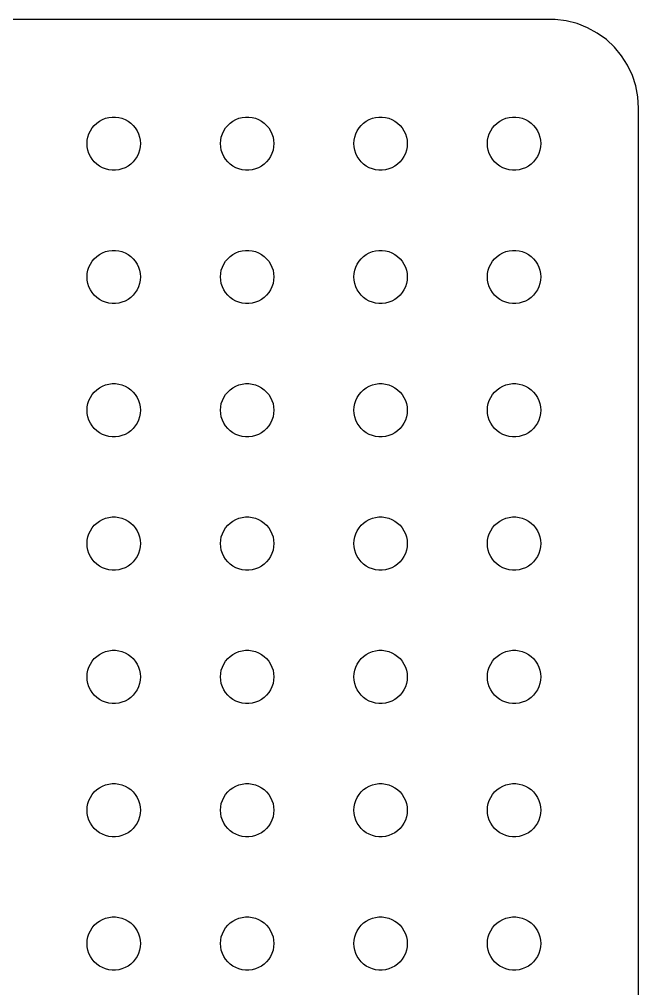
# Model space of a CAD drawing. Header units: metres. Extents: x -134 to 134, y 290 to 736.
# Drawn here: x 99.7 to 134.5, y 453.5 to 508 of the extents above; entities that cross this region are included whole.
import ezdxf

# ---------------------------------------------------------------- set-up
doc = ezdxf.new("R2010")
doc.units = ezdxf.units.M

msp = doc.modelspace()

# ---------------------------------------------------------------- linework, layer by layer
for p, q in [((129.814, 507.99), (-129.814, 507.99)), ((130.437, 507.911), (129.814, 507.99)), ((131.045, 507.755), (130.437, 507.911)), ((131.629, 507.524), (131.045, 507.755)), ((132.179, 507.222), (131.629, 507.524)), ((132.687, 506.853), (132.179, 507.222)), ((133.145, 506.423), (132.687, 506.853)), ((133.545, 505.939), (133.145, 506.423)), ((133.882, 505.409), (133.545, 505.939)), ((134.149, 504.841), (133.882, 505.409)), ((134.343, 504.243), (134.149, 504.841)), ((134.461, 503.627), (134.343, 504.243)), ((134.5, 503), (134.461, 503.627)), ((134.5, 409), (134.5, 503)), ((104.044, 502.156), (104.196, 502.266)), ((104.196, 502.266), (104.361, 502.357)), ((104.361, 502.357), (104.536, 502.427)), ((104.536, 502.427), (104.719, 502.473)), ((104.719, 502.473), (104.906, 502.497)), ((104.906, 502.497), (105.094, 502.497)), ((105.094, 502.497), (105.281, 502.473)), ((105.281, 502.473), (105.464, 502.427)), ((105.464, 502.427), (105.639, 502.357)), ((105.639, 502.357), (105.804, 502.266)), ((105.804, 502.266), (105.956, 502.156)), ((111.544, 502.156), (111.696, 502.266)), ((111.696, 502.266), (111.861, 502.357)), ((111.861, 502.357), (112.036, 502.427)), ((112.036, 502.427), (112.219, 502.473)), ((112.219, 502.473), (112.406, 502.497)), ((112.406, 502.497), (112.594, 502.497)), ((112.594, 502.497), (112.781, 502.473)), ((112.781, 502.473), (112.964, 502.427)), ((112.964, 502.427), (113.139, 502.357)), ((113.139, 502.357), (113.304, 502.266)), ((113.304, 502.266), (113.456, 502.156)), ((119.044, 502.156), (119.196, 502.266)), ((119.196, 502.266), (119.361, 502.357)), ((119.361, 502.357), (119.536, 502.427)), ((119.536, 502.427), (119.719, 502.473)), ((119.719, 502.473), (119.906, 502.497)), ((119.906, 502.497), (120.094, 502.497)), ((120.094, 502.497), (120.281, 502.473)), ((120.281, 502.473), (120.464, 502.427)), ((120.464, 502.427), (120.639, 502.357)), ((120.639, 502.357), (120.804, 502.266)), ((120.804, 502.266), (120.956, 502.156)), ((126.544, 502.156), (126.696, 502.266)), ((126.696, 502.266), (126.861, 502.357)), ((126.861, 502.357), (127.036, 502.427)), ((127.036, 502.427), (127.219, 502.473)), ((127.219, 502.473), (127.406, 502.497)), ((127.406, 502.497), (127.594, 502.497)), ((127.594, 502.497), (127.781, 502.473)), ((127.781, 502.473), (127.964, 502.427)), ((127.964, 502.427), (128.139, 502.357)), ((128.139, 502.357), (128.304, 502.266)), ((128.304, 502.266), (128.456, 502.156)), ((103.605, 501.552), (103.686, 501.723)), ((103.686, 501.723), (103.786, 501.882)), ((103.786, 501.882), (103.907, 502.027)), ((103.907, 502.027), (104.044, 502.156)), ((105.956, 502.156), (106.093, 502.027)), ((106.093, 502.027), (106.214, 501.882)), ((106.214, 501.882), (106.314, 501.723)), ((106.314, 501.723), (106.395, 501.552)), ((111.105, 501.552), (111.186, 501.723)), ((111.186, 501.723), (111.286, 501.882)), ((111.286, 501.882), (111.407, 502.027)), ((111.407, 502.027), (111.544, 502.156)), ((113.456, 502.156), (113.593, 502.027)), ((113.593, 502.027), (113.714, 501.882)), ((113.714, 501.882), (113.814, 501.723)), ((113.814, 501.723), (113.895, 501.552)), ((118.605, 501.552), (118.686, 501.723)), ((118.686, 501.723), (118.786, 501.882)), ((118.786, 501.882), (118.907, 502.027)), ((118.907, 502.027), (119.044, 502.156)), ((120.956, 502.156), (121.093, 502.027)), ((121.093, 502.027), (121.214, 501.882)), ((121.214, 501.882), (121.314, 501.723)), ((121.314, 501.723), (121.395, 501.552)), ((126.105, 501.552), (126.186, 501.723)), ((126.186, 501.723), (126.286, 501.882)), ((126.286, 501.882), (126.407, 502.027)), ((126.407, 502.027), (126.544, 502.156)), ((128.456, 502.156), (128.593, 502.027)), ((128.593, 502.027), (128.714, 501.882)), ((128.714, 501.882), (128.814, 501.723)), ((128.814, 501.723), (128.895, 501.552)), ((103.5, 501), (103.512, 501.188)), ((103.512, 501.188), (103.547, 501.373)), ((103.547, 501.373), (103.605, 501.552)), ((106.395, 501.552), (106.453, 501.373)), ((106.453, 501.373), (106.488, 501.188)), ((106.488, 501.188), (106.5, 501)), ((111, 501), (111.012, 501.188)), ((111.012, 501.188), (111.047, 501.373)), ((111.047, 501.373), (111.105, 501.552)), ((113.895, 501.552), (113.953, 501.373)), ((113.953, 501.373), (113.988, 501.188)), ((113.988, 501.188), (114, 501)), ((118.5, 501), (118.512, 501.188)), ((118.512, 501.188), (118.547, 501.373)), ((118.547, 501.373), (118.605, 501.552)), ((121.395, 501.552), (121.453, 501.373)), ((121.453, 501.373), (121.488, 501.188)), ((121.488, 501.188), (121.5, 501)), ((126, 501), (126.012, 501.188)), ((126.012, 501.188), (126.047, 501.373)), ((126.047, 501.373), (126.105, 501.552)), ((128.895, 501.552), (128.953, 501.373)), ((128.953, 501.373), (128.988, 501.188)), ((128.988, 501.188), (129, 501)), ((103.512, 500.812), (103.5, 501)), ((103.547, 500.627), (103.512, 500.812)), ((103.605, 500.448), (103.547, 500.627)), ((106.453, 500.627), (106.395, 500.448)), ((106.488, 500.812), (106.453, 500.627)), ((106.5, 501), (106.488, 500.812)), ((111.012, 500.812), (111, 501)), ((111.047, 500.627), (111.012, 500.812)), ((111.105, 500.448), (111.047, 500.627)), ((113.953, 500.627), (113.895, 500.448)), ((113.988, 500.812), (113.953, 500.627)), ((114, 501), (113.988, 500.812)), ((118.512, 500.812), (118.5, 501)), ((118.547, 500.627), (118.512, 500.812)), ((118.605, 500.448), (118.547, 500.627)), ((121.453, 500.627), (121.395, 500.448)), ((121.488, 500.812), (121.453, 500.627)), ((121.5, 501), (121.488, 500.812)), ((126.012, 500.812), (126, 501)), ((126.047, 500.627), (126.012, 500.812)), ((126.105, 500.448), (126.047, 500.627)), ((128.953, 500.627), (128.895, 500.448)), ((128.988, 500.812), (128.953, 500.627)), ((129, 501), (128.988, 500.812)), ((103.686, 500.277), (103.605, 500.448)), ((103.786, 500.118), (103.686, 500.277)), ((103.907, 499.973), (103.786, 500.118)), ((106.214, 500.118), (106.093, 499.973)), ((106.314, 500.277), (106.214, 500.118)), ((106.395, 500.448), (106.314, 500.277)), ((111.186, 500.277), (111.105, 500.448)), ((111.286, 500.118), (111.186, 500.277)), ((111.407, 499.973), (111.286, 500.118)), ((113.714, 500.118), (113.593, 499.973)), ((113.814, 500.277), (113.714, 500.118)), ((113.895, 500.448), (113.814, 500.277)), ((118.686, 500.277), (118.605, 500.448)), ((118.786, 500.118), (118.686, 500.277)), ((118.907, 499.973), (118.786, 500.118)), ((121.214, 500.118), (121.093, 499.973)), ((121.314, 500.277), (121.214, 500.118)), ((121.395, 500.448), (121.314, 500.277)), ((126.186, 500.277), (126.105, 500.448)), ((126.286, 500.118), (126.186, 500.277)), ((126.407, 499.973), (126.286, 500.118)), ((128.714, 500.118), (128.593, 499.973)), ((128.814, 500.277), (128.714, 500.118)), ((128.895, 500.448), (128.814, 500.277)), ((104.044, 499.844), (103.907, 499.973)), ((104.196, 499.734), (104.044, 499.844)), ((104.361, 499.643), (104.196, 499.734)), ((104.536, 499.573), (104.361, 499.643)), ((104.719, 499.527), (104.536, 499.573)), ((104.906, 499.503), (104.719, 499.527)), ((105.094, 499.503), (104.906, 499.503)), ((105.281, 499.527), (105.094, 499.503)), ((105.464, 499.573), (105.281, 499.527)), ((105.639, 499.643), (105.464, 499.573)), ((105.804, 499.734), (105.639, 499.643)), ((105.956, 499.844), (105.804, 499.734)), ((106.093, 499.973), (105.956, 499.844)), ((111.544, 499.844), (111.407, 499.973)), ((111.696, 499.734), (111.544, 499.844)), ((111.861, 499.643), (111.696, 499.734)), ((112.036, 499.573), (111.861, 499.643)), ((112.219, 499.527), (112.036, 499.573)), ((112.406, 499.503), (112.219, 499.527)), ((112.594, 499.503), (112.406, 499.503)), ((112.781, 499.527), (112.594, 499.503)), ((112.964, 499.573), (112.781, 499.527)), ((113.139, 499.643), (112.964, 499.573)), ((113.304, 499.734), (113.139, 499.643)), ((113.456, 499.844), (113.304, 499.734)), ((113.593, 499.973), (113.456, 499.844)), ((119.044, 499.844), (118.907, 499.973)), ((119.196, 499.734), (119.044, 499.844)), ((119.361, 499.643), (119.196, 499.734)), ((119.536, 499.573), (119.361, 499.643)), ((119.719, 499.527), (119.536, 499.573)), ((119.906, 499.503), (119.719, 499.527)), ((120.094, 499.503), (119.906, 499.503)), ((120.281, 499.527), (120.094, 499.503)), ((120.464, 499.573), (120.281, 499.527)), ((120.639, 499.643), (120.464, 499.573)), ((120.804, 499.734), (120.639, 499.643)), ((120.956, 499.844), (120.804, 499.734)), ((121.093, 499.973), (120.956, 499.844)), ((126.544, 499.844), (126.407, 499.973)), ((126.696, 499.734), (126.544, 499.844)), ((126.861, 499.643), (126.696, 499.734)), ((127.036, 499.573), (126.861, 499.643)), ((127.219, 499.527), (127.036, 499.573)), ((127.406, 499.503), (127.219, 499.527)), ((127.594, 499.503), (127.406, 499.503)), ((127.781, 499.527), (127.594, 499.503)), ((127.964, 499.573), (127.781, 499.527)), ((128.139, 499.643), (127.964, 499.573)), ((128.304, 499.734), (128.139, 499.643)), ((128.456, 499.844), (128.304, 499.734)), ((128.593, 499.973), (128.456, 499.844)), ((103.907, 494.527), (104.044, 494.656)), ((104.044, 494.656), (104.196, 494.766)), ((104.196, 494.766), (104.361, 494.857)), ((104.361, 494.857), (104.536, 494.927)), ((104.536, 494.927), (104.719, 494.973)), ((104.719, 494.973), (104.906, 494.997)), ((104.906, 494.997), (105.094, 494.997)), ((105.094, 494.997), (105.281, 494.973)), ((105.281, 494.973), (105.464, 494.927)), ((105.464, 494.927), (105.639, 494.857)), ((105.639, 494.857), (105.804, 494.766)), ((105.804, 494.766), (105.956, 494.656)), ((105.956, 494.656), (106.093, 494.527)), ((111.407, 494.527), (111.544, 494.656)), ((111.544, 494.656), (111.696, 494.766)), ((111.696, 494.766), (111.861, 494.857)), ((111.861, 494.857), (112.036, 494.927)), ((112.036, 494.927), (112.219, 494.973)), ((112.219, 494.973), (112.406, 494.997)), ((112.406, 494.997), (112.594, 494.997)), ((112.594, 494.997), (112.781, 494.973)), ((112.781, 494.973), (112.964, 494.927)), ((112.964, 494.927), (113.139, 494.857)), ((113.139, 494.857), (113.304, 494.766)), ((113.304, 494.766), (113.456, 494.656)), ((113.456, 494.656), (113.593, 494.527)), ((118.907, 494.527), (119.044, 494.656)), ((119.044, 494.656), (119.196, 494.766)), ((119.196, 494.766), (119.361, 494.857)), ((119.361, 494.857), (119.536, 494.927)), ((119.536, 494.927), (119.719, 494.973)), ((119.719, 494.973), (119.906, 494.997)), ((119.906, 494.997), (120.094, 494.997)), ((120.094, 494.997), (120.281, 494.973)), ((120.281, 494.973), (120.464, 494.927)), ((120.464, 494.927), (120.639, 494.857)), ((120.639, 494.857), (120.804, 494.766)), ((120.804, 494.766), (120.956, 494.656)), ((120.956, 494.656), (121.093, 494.527)), ((126.407, 494.527), (126.544, 494.656)), ((126.544, 494.656), (126.696, 494.766)), ((126.696, 494.766), (126.861, 494.857)), ((126.861, 494.857), (127.036, 494.927)), ((127.036, 494.927), (127.219, 494.973)), ((127.219, 494.973), (127.406, 494.997)), ((127.406, 494.997), (127.594, 494.997)), ((127.594, 494.997), (127.781, 494.973)), ((127.781, 494.973), (127.964, 494.927)), ((127.964, 494.927), (128.139, 494.857)), ((128.139, 494.857), (128.304, 494.766)), ((128.304, 494.766), (128.456, 494.656)), ((128.456, 494.656), (128.593, 494.527)), ((103.547, 493.873), (103.605, 494.052)), ((103.605, 494.052), (103.686, 494.223)), ((103.686, 494.223), (103.786, 494.382)), ((103.786, 494.382), (103.907, 494.527)), ((106.093, 494.527), (106.214, 494.382)), ((106.214, 494.382), (106.314, 494.223)), ((106.314, 494.223), (106.395, 494.052)), ((106.395, 494.052), (106.453, 493.873)), ((111.047, 493.873), (111.105, 494.052)), ((111.105, 494.052), (111.186, 494.223)), ((111.186, 494.223), (111.286, 494.382)), ((111.286, 494.382), (111.407, 494.527)), ((113.593, 494.527), (113.714, 494.382)), ((113.714, 494.382), (113.814, 494.223)), ((113.814, 494.223), (113.895, 494.052)), ((113.895, 494.052), (113.953, 493.873)), ((118.547, 493.873), (118.605, 494.052)), ((118.605, 494.052), (118.686, 494.223)), ((118.686, 494.223), (118.786, 494.382)), ((118.786, 494.382), (118.907, 494.527)), ((121.093, 494.527), (121.214, 494.382)), ((121.214, 494.382), (121.314, 494.223)), ((121.314, 494.223), (121.395, 494.052)), ((121.395, 494.052), (121.453, 493.873)), ((126.047, 493.873), (126.105, 494.052)), ((126.105, 494.052), (126.186, 494.223)), ((126.186, 494.223), (126.286, 494.382)), ((126.286, 494.382), (126.407, 494.527)), ((128.593, 494.527), (128.714, 494.382)), ((128.714, 494.382), (128.814, 494.223)), ((128.814, 494.223), (128.895, 494.052)), ((128.895, 494.052), (128.953, 493.873)), ((103.5, 493.5), (103.512, 493.688)), ((103.512, 493.312), (103.5, 493.5)), ((103.512, 493.688), (103.547, 493.873)), ((106.453, 493.873), (106.488, 493.688)), ((106.488, 493.688), (106.5, 493.5)), ((106.5, 493.5), (106.488, 493.312)), ((111, 493.5), (111.012, 493.688)), ((111.012, 493.312), (111, 493.5)), ((111.012, 493.688), (111.047, 493.873)), ((113.953, 493.873), (113.988, 493.688)), ((113.988, 493.688), (114, 493.5)), ((114, 493.5), (113.988, 493.312)), ((118.5, 493.5), (118.512, 493.688)), ((118.512, 493.312), (118.5, 493.5)), ((118.512, 493.688), (118.547, 493.873)), ((121.453, 493.873), (121.488, 493.688)), ((121.488, 493.688), (121.5, 493.5)), ((121.5, 493.5), (121.488, 493.312)), ((126, 493.5), (126.012, 493.688)), ((126.012, 493.312), (126, 493.5)), ((126.012, 493.688), (126.047, 493.873)), ((128.953, 493.873), (128.988, 493.688)), ((128.988, 493.688), (129, 493.5)), ((129, 493.5), (128.988, 493.312)), ((103.547, 493.127), (103.512, 493.312)), ((103.605, 492.948), (103.547, 493.127)), ((103.686, 492.777), (103.605, 492.948)), ((106.395, 492.948), (106.314, 492.777)), ((106.453, 493.127), (106.395, 492.948)), ((106.488, 493.312), (106.453, 493.127)), ((111.047, 493.127), (111.012, 493.312)), ((111.105, 492.948), (111.047, 493.127)), ((111.186, 492.777), (111.105, 492.948)), ((113.895, 492.948), (113.814, 492.777)), ((113.953, 493.127), (113.895, 492.948)), ((113.988, 493.312), (113.953, 493.127)), ((118.547, 493.127), (118.512, 493.312)), ((118.605, 492.948), (118.547, 493.127)), ((118.686, 492.777), (118.605, 492.948)), ((121.395, 492.948), (121.314, 492.777)), ((121.453, 493.127), (121.395, 492.948)), ((121.488, 493.312), (121.453, 493.127)), ((126.047, 493.127), (126.012, 493.312)), ((126.105, 492.948), (126.047, 493.127)), ((126.186, 492.777), (126.105, 492.948)), ((128.895, 492.948), (128.814, 492.777)), ((128.953, 493.127), (128.895, 492.948)), ((128.988, 493.312), (128.953, 493.127)), ((103.786, 492.618), (103.686, 492.777)), ((103.907, 492.473), (103.786, 492.618)), ((104.044, 492.344), (103.907, 492.473)), ((106.093, 492.473), (105.956, 492.344)), ((106.214, 492.618), (106.093, 492.473)), ((106.314, 492.777), (106.214, 492.618)), ((111.286, 492.618), (111.186, 492.777)), ((111.407, 492.473), (111.286, 492.618)), ((111.544, 492.344), (111.407, 492.473)), ((113.593, 492.473), (113.456, 492.344)), ((113.714, 492.618), (113.593, 492.473)), ((113.814, 492.777), (113.714, 492.618)), ((118.786, 492.618), (118.686, 492.777)), ((118.907, 492.473), (118.786, 492.618)), ((119.044, 492.344), (118.907, 492.473)), ((121.093, 492.473), (120.956, 492.344)), ((121.214, 492.618), (121.093, 492.473)), ((121.314, 492.777), (121.214, 492.618)), ((126.286, 492.618), (126.186, 492.777)), ((126.407, 492.473), (126.286, 492.618)), ((126.544, 492.344), (126.407, 492.473)), ((128.593, 492.473), (128.456, 492.344)), ((128.714, 492.618), (128.593, 492.473)), ((128.814, 492.777), (128.714, 492.618)), ((104.196, 492.234), (104.044, 492.344)), ((104.361, 492.143), (104.196, 492.234)), ((104.536, 492.073), (104.361, 492.143)), ((104.719, 492.027), (104.536, 492.073)), ((104.906, 492.003), (104.719, 492.027)), ((105.094, 492.003), (104.906, 492.003)), ((105.281, 492.027), (105.094, 492.003)), ((105.464, 492.073), (105.281, 492.027)), ((105.639, 492.143), (105.464, 492.073)), ((105.804, 492.234), (105.639, 492.143)), ((105.956, 492.344), (105.804, 492.234)), ((111.696, 492.234), (111.544, 492.344)), ((111.861, 492.143), (111.696, 492.234)), ((112.036, 492.073), (111.861, 492.143)), ((112.219, 492.027), (112.036, 492.073)), ((112.406, 492.003), (112.219, 492.027)), ((112.594, 492.003), (112.406, 492.003)), ((112.781, 492.027), (112.594, 492.003)), ((112.964, 492.073), (112.781, 492.027)), ((113.139, 492.143), (112.964, 492.073)), ((113.304, 492.234), (113.139, 492.143)), ((113.456, 492.344), (113.304, 492.234)), ((119.196, 492.234), (119.044, 492.344)), ((119.361, 492.143), (119.196, 492.234)), ((119.536, 492.073), (119.361, 492.143)), ((119.719, 492.027), (119.536, 492.073)), ((119.906, 492.003), (119.719, 492.027)), ((120.094, 492.003), (119.906, 492.003)), ((120.281, 492.027), (120.094, 492.003)), ((120.464, 492.073), (120.281, 492.027)), ((120.639, 492.143), (120.464, 492.073)), ((120.804, 492.234), (120.639, 492.143)), ((120.956, 492.344), (120.804, 492.234)), ((126.696, 492.234), (126.544, 492.344)), ((126.861, 492.143), (126.696, 492.234)), ((127.036, 492.073), (126.861, 492.143)), ((127.219, 492.027), (127.036, 492.073)), ((127.406, 492.003), (127.219, 492.027)), ((127.594, 492.003), (127.406, 492.003)), ((127.781, 492.027), (127.594, 492.003)), ((127.964, 492.073), (127.781, 492.027)), ((128.139, 492.143), (127.964, 492.073)), ((128.304, 492.234), (128.139, 492.143)), ((128.456, 492.344), (128.304, 492.234)), ((104.536, 487.427), (104.719, 487.473)), ((104.719, 487.473), (104.906, 487.497)), ((104.906, 487.497), (105.094, 487.497)), ((105.094, 487.497), (105.281, 487.473)), ((105.281, 487.473), (105.464, 487.427)), ((112.036, 487.427), (112.219, 487.473)), ((112.219, 487.473), (112.406, 487.497)), ((112.406, 487.497), (112.594, 487.497)), ((112.594, 487.497), (112.781, 487.473)), ((112.781, 487.473), (112.964, 487.427)), ((119.536, 487.427), (119.719, 487.473)), ((119.719, 487.473), (119.906, 487.497)), ((119.906, 487.497), (120.094, 487.497)), ((120.094, 487.497), (120.281, 487.473)), ((120.281, 487.473), (120.464, 487.427)), ((127.036, 487.427), (127.219, 487.473)), ((127.219, 487.473), (127.406, 487.497)), ((127.406, 487.497), (127.594, 487.497)), ((127.594, 487.497), (127.781, 487.473)), ((127.781, 487.473), (127.964, 487.427)), ((103.786, 486.882), (103.907, 487.027)), ((103.907, 487.027), (104.044, 487.156)), ((104.044, 487.156), (104.196, 487.266)), ((104.196, 487.266), (104.361, 487.357)), ((104.361, 487.357), (104.536, 487.427)), ((105.464, 487.427), (105.639, 487.357)), ((105.639, 487.357), (105.804, 487.266)), ((105.804, 487.266), (105.956, 487.156)), ((105.956, 487.156), (106.093, 487.027)), ((106.093, 487.027), (106.214, 486.882)), ((111.286, 486.882), (111.407, 487.027)), ((111.407, 487.027), (111.544, 487.156)), ((111.544, 487.156), (111.696, 487.266)), ((111.696, 487.266), (111.861, 487.357)), ((111.861, 487.357), (112.036, 487.427)), ((112.964, 487.427), (113.139, 487.357)), ((113.139, 487.357), (113.304, 487.266)), ((113.304, 487.266), (113.456, 487.156)), ((113.456, 487.156), (113.593, 487.027)), ((113.593, 487.027), (113.714, 486.882)), ((118.786, 486.882), (118.907, 487.027)), ((118.907, 487.027), (119.044, 487.156)), ((119.044, 487.156), (119.196, 487.266)), ((119.196, 487.266), (119.361, 487.357)), ((119.361, 487.357), (119.536, 487.427)), ((120.464, 487.427), (120.639, 487.357)), ((120.639, 487.357), (120.804, 487.266)), ((120.804, 487.266), (120.956, 487.156)), ((120.956, 487.156), (121.093, 487.027)), ((121.093, 487.027), (121.214, 486.882)), ((126.286, 486.882), (126.407, 487.027)), ((126.407, 487.027), (126.544, 487.156)), ((126.544, 487.156), (126.696, 487.266)), ((126.696, 487.266), (126.861, 487.357)), ((126.861, 487.357), (127.036, 487.427)), ((127.964, 487.427), (128.139, 487.357)), ((128.139, 487.357), (128.304, 487.266)), ((128.304, 487.266), (128.456, 487.156)), ((128.456, 487.156), (128.593, 487.027)), ((128.593, 487.027), (128.714, 486.882)), ((103.547, 486.373), (103.605, 486.552)), ((103.605, 486.552), (103.686, 486.723)), ((103.686, 486.723), (103.786, 486.882)), ((106.214, 486.882), (106.314, 486.723)), ((106.314, 486.723), (106.395, 486.552)), ((106.395, 486.552), (106.453, 486.373)), ((111.047, 486.373), (111.105, 486.552)), ((111.105, 486.552), (111.186, 486.723)), ((111.186, 486.723), (111.286, 486.882)), ((113.714, 486.882), (113.814, 486.723)), ((113.814, 486.723), (113.895, 486.552)), ((113.895, 486.552), (113.953, 486.373)), ((118.547, 486.373), (118.605, 486.552)), ((118.605, 486.552), (118.686, 486.723)), ((118.686, 486.723), (118.786, 486.882)), ((121.214, 486.882), (121.314, 486.723)), ((121.314, 486.723), (121.395, 486.552)), ((121.395, 486.552), (121.453, 486.373)), ((126.047, 486.373), (126.105, 486.552)), ((126.105, 486.552), (126.186, 486.723)), ((126.186, 486.723), (126.286, 486.882)), ((128.714, 486.882), (128.814, 486.723)), ((128.814, 486.723), (128.895, 486.552)), ((128.895, 486.552), (128.953, 486.373)), ((103.5, 486), (103.512, 486.188)), ((103.512, 485.812), (103.5, 486)), ((103.512, 486.188), (103.547, 486.373)), ((106.453, 486.373), (106.488, 486.188)), ((106.488, 486.188), (106.5, 486)), ((106.5, 486), (106.488, 485.812)), ((111, 486), (111.012, 486.188)), ((111.012, 485.812), (111, 486)), ((111.012, 486.188), (111.047, 486.373)), ((113.953, 486.373), (113.988, 486.188)), ((113.988, 486.188), (114, 486)), ((114, 486), (113.988, 485.812)), ((118.5, 486), (118.512, 486.188)), ((118.512, 485.812), (118.5, 486)), ((118.512, 486.188), (118.547, 486.373)), ((121.453, 486.373), (121.488, 486.188)), ((121.488, 486.188), (121.5, 486)), ((121.5, 486), (121.488, 485.812)), ((126, 486), (126.012, 486.188)), ((126.012, 485.812), (126, 486)), ((126.012, 486.188), (126.047, 486.373)), ((128.953, 486.373), (128.988, 486.188)), ((128.988, 486.188), (129, 486)), ((129, 486), (128.988, 485.812)), ((103.547, 485.627), (103.512, 485.812)), ((103.605, 485.448), (103.547, 485.627)), ((103.686, 485.277), (103.605, 485.448)), ((106.395, 485.448), (106.314, 485.277)), ((106.453, 485.627), (106.395, 485.448)), ((106.488, 485.812), (106.453, 485.627)), ((111.047, 485.627), (111.012, 485.812)), ((111.105, 485.448), (111.047, 485.627)), ((111.186, 485.277), (111.105, 485.448)), ((113.895, 485.448), (113.814, 485.277)), ((113.953, 485.627), (113.895, 485.448)), ((113.988, 485.812), (113.953, 485.627)), ((118.547, 485.627), (118.512, 485.812)), ((118.605, 485.448), (118.547, 485.627)), ((118.686, 485.277), (118.605, 485.448)), ((121.395, 485.448), (121.314, 485.277)), ((121.453, 485.627), (121.395, 485.448)), ((121.488, 485.812), (121.453, 485.627)), ((126.047, 485.627), (126.012, 485.812)), ((126.105, 485.448), (126.047, 485.627)), ((126.186, 485.277), (126.105, 485.448)), ((128.895, 485.448), (128.814, 485.277)), ((128.953, 485.627), (128.895, 485.448)), ((128.988, 485.812), (128.953, 485.627)), ((103.786, 485.118), (103.686, 485.277)), ((103.907, 484.973), (103.786, 485.118)), ((104.044, 484.844), (103.907, 484.973)), ((104.196, 484.734), (104.044, 484.844)), ((105.956, 484.844), (105.804, 484.734)), ((106.093, 484.973), (105.956, 484.844)), ((106.214, 485.118), (106.093, 484.973)), ((106.314, 485.277), (106.214, 485.118)), ((111.286, 485.118), (111.186, 485.277)), ((111.407, 484.973), (111.286, 485.118)), ((111.544, 484.844), (111.407, 484.973)), ((111.696, 484.734), (111.544, 484.844)), ((113.456, 484.844), (113.304, 484.734)), ((113.593, 484.973), (113.456, 484.844)), ((113.714, 485.118), (113.593, 484.973)), ((113.814, 485.277), (113.714, 485.118)), ((118.786, 485.118), (118.686, 485.277)), ((118.907, 484.973), (118.786, 485.118)), ((119.044, 484.844), (118.907, 484.973)), ((119.196, 484.734), (119.044, 484.844)), ((120.956, 484.844), (120.804, 484.734)), ((121.093, 484.973), (120.956, 484.844)), ((121.214, 485.118), (121.093, 484.973)), ((121.314, 485.277), (121.214, 485.118)), ((126.286, 485.118), (126.186, 485.277)), ((126.407, 484.973), (126.286, 485.118)), ((126.544, 484.844), (126.407, 484.973)), ((126.696, 484.734), (126.544, 484.844)), ((128.456, 484.844), (128.304, 484.734)), ((128.593, 484.973), (128.456, 484.844)), ((128.714, 485.118), (128.593, 484.973)), ((128.814, 485.277), (128.714, 485.118)), ((104.361, 484.643), (104.196, 484.734)), ((104.536, 484.573), (104.361, 484.643)), ((104.719, 484.527), (104.536, 484.573)), ((104.906, 484.503), (104.719, 484.527)), ((105.094, 484.503), (104.906, 484.503)), ((105.281, 484.527), (105.094, 484.503)), ((105.464, 484.573), (105.281, 484.527)), ((105.639, 484.643), (105.464, 484.573)), ((105.804, 484.734), (105.639, 484.643)), ((111.861, 484.643), (111.696, 484.734)), ((112.036, 484.573), (111.861, 484.643)), ((112.219, 484.527), (112.036, 484.573)), ((112.406, 484.503), (112.219, 484.527)), ((112.594, 484.503), (112.406, 484.503)), ((112.781, 484.527), (112.594, 484.503)), ((112.964, 484.573), (112.781, 484.527)), ((113.139, 484.643), (112.964, 484.573)), ((113.304, 484.734), (113.139, 484.643)), ((119.361, 484.643), (119.196, 484.734)), ((119.536, 484.573), (119.361, 484.643)), ((119.719, 484.527), (119.536, 484.573)), ((119.906, 484.503), (119.719, 484.527)), ((120.094, 484.503), (119.906, 484.503)), ((120.281, 484.527), (120.094, 484.503)), ((120.464, 484.573), (120.281, 484.527)), ((120.639, 484.643), (120.464, 484.573)), ((120.804, 484.734), (120.639, 484.643)), ((126.861, 484.643), (126.696, 484.734)), ((127.036, 484.573), (126.861, 484.643)), ((127.219, 484.527), (127.036, 484.573)), ((127.406, 484.503), (127.219, 484.527)), ((127.594, 484.503), (127.406, 484.503)), ((127.781, 484.527), (127.594, 484.503)), ((127.964, 484.573), (127.781, 484.527)), ((128.139, 484.643), (127.964, 484.573)), ((128.304, 484.734), (128.139, 484.643)), ((104.196, 479.766), (104.361, 479.857)), ((104.361, 479.857), (104.536, 479.927)), ((104.536, 479.927), (104.719, 479.973)), ((104.719, 479.973), (104.906, 479.997)), ((104.906, 479.997), (105.094, 479.997)), ((105.094, 479.997), (105.281, 479.973)), ((105.281, 479.973), (105.464, 479.927)), ((105.464, 479.927), (105.639, 479.857)), ((105.639, 479.857), (105.804, 479.766)), ((111.696, 479.766), (111.861, 479.857)), ((111.861, 479.857), (112.036, 479.927)), ((112.036, 479.927), (112.219, 479.973)), ((112.219, 479.973), (112.406, 479.997)), ((112.406, 479.997), (112.594, 479.997)), ((112.594, 479.997), (112.781, 479.973)), ((112.781, 479.973), (112.964, 479.927)), ((112.964, 479.927), (113.139, 479.857)), ((113.139, 479.857), (113.304, 479.766)), ((119.196, 479.766), (119.361, 479.857)), ((119.361, 479.857), (119.536, 479.927)), ((119.536, 479.927), (119.719, 479.973)), ((119.719, 479.973), (119.906, 479.997)), ((119.906, 479.997), (120.094, 479.997)), ((120.094, 479.997), (120.281, 479.973)), ((120.281, 479.973), (120.464, 479.927)), ((120.464, 479.927), (120.639, 479.857)), ((120.639, 479.857), (120.804, 479.766)), ((126.696, 479.766), (126.861, 479.857)), ((126.861, 479.857), (127.036, 479.927)), ((127.036, 479.927), (127.219, 479.973)), ((127.219, 479.973), (127.406, 479.997)), ((127.406, 479.997), (127.594, 479.997)), ((127.594, 479.997), (127.781, 479.973)), ((127.781, 479.973), (127.964, 479.927)), ((127.964, 479.927), (128.139, 479.857)), ((128.139, 479.857), (128.304, 479.766)), ((103.686, 479.223), (103.786, 479.382)), ((103.786, 479.382), (103.907, 479.527)), ((103.907, 479.527), (104.044, 479.656)), ((104.044, 479.656), (104.196, 479.766)), ((105.804, 479.766), (105.956, 479.656)), ((105.956, 479.656), (106.093, 479.527)), ((106.093, 479.527), (106.214, 479.382)), ((106.214, 479.382), (106.314, 479.223)), ((111.186, 479.223), (111.286, 479.382)), ((111.286, 479.382), (111.407, 479.527)), ((111.407, 479.527), (111.544, 479.656)), ((111.544, 479.656), (111.696, 479.766)), ((113.304, 479.766), (113.456, 479.656)), ((113.456, 479.656), (113.593, 479.527)), ((113.593, 479.527), (113.714, 479.382)), ((113.714, 479.382), (113.814, 479.223)), ((118.686, 479.223), (118.786, 479.382)), ((118.786, 479.382), (118.907, 479.527)), ((118.907, 479.527), (119.044, 479.656)), ((119.044, 479.656), (119.196, 479.766)), ((120.804, 479.766), (120.956, 479.656)), ((120.956, 479.656), (121.093, 479.527)), ((121.093, 479.527), (121.214, 479.382)), ((121.214, 479.382), (121.314, 479.223)), ((126.186, 479.223), (126.286, 479.382)), ((126.286, 479.382), (126.407, 479.527)), ((126.407, 479.527), (126.544, 479.656)), ((126.544, 479.656), (126.696, 479.766)), ((128.304, 479.766), (128.456, 479.656)), ((128.456, 479.656), (128.593, 479.527)), ((128.593, 479.527), (128.714, 479.382)), ((128.714, 479.382), (128.814, 479.223)), ((103.512, 478.688), (103.547, 478.873)), ((103.547, 478.873), (103.605, 479.052)), ((103.605, 479.052), (103.686, 479.223)), ((106.314, 479.223), (106.395, 479.052)), ((106.395, 479.052), (106.453, 478.873)), ((106.453, 478.873), (106.488, 478.688)), ((111.012, 478.688), (111.047, 478.873)), ((111.047, 478.873), (111.105, 479.052)), ((111.105, 479.052), (111.186, 479.223)), ((113.814, 479.223), (113.895, 479.052)), ((113.895, 479.052), (113.953, 478.873)), ((113.953, 478.873), (113.988, 478.688)), ((118.512, 478.688), (118.547, 478.873)), ((118.547, 478.873), (118.605, 479.052)), ((118.605, 479.052), (118.686, 479.223)), ((121.314, 479.223), (121.395, 479.052)), ((121.395, 479.052), (121.453, 478.873)), ((121.453, 478.873), (121.488, 478.688)), ((126.012, 478.688), (126.047, 478.873)), ((126.047, 478.873), (126.105, 479.052)), ((126.105, 479.052), (126.186, 479.223)), ((128.814, 479.223), (128.895, 479.052)), ((128.895, 479.052), (128.953, 478.873)), ((128.953, 478.873), (128.988, 478.688)), ((103.5, 478.5), (103.512, 478.688)), ((103.512, 478.312), (103.5, 478.5)), ((103.547, 478.127), (103.512, 478.312)), ((106.488, 478.312), (106.453, 478.127)), ((106.488, 478.688), (106.5, 478.5)), ((106.5, 478.5), (106.488, 478.312)), ((111, 478.5), (111.012, 478.688)), ((111.012, 478.312), (111, 478.5)), ((111.047, 478.127), (111.012, 478.312)), ((113.988, 478.312), (113.953, 478.127)), ((113.988, 478.688), (114, 478.5)), ((114, 478.5), (113.988, 478.312)), ((118.5, 478.5), (118.512, 478.688)), ((118.512, 478.312), (118.5, 478.5)), ((118.547, 478.127), (118.512, 478.312)), ((121.488, 478.312), (121.453, 478.127)), ((121.488, 478.688), (121.5, 478.5)), ((121.5, 478.5), (121.488, 478.312)), ((126, 478.5), (126.012, 478.688)), ((126.012, 478.312), (126, 478.5)), ((126.047, 478.127), (126.012, 478.312)), ((128.988, 478.312), (128.953, 478.127)), ((128.988, 478.688), (129, 478.5)), ((129, 478.5), (128.988, 478.312)), ((103.605, 477.948), (103.547, 478.127)), ((103.686, 477.777), (103.605, 477.948)), ((103.786, 477.618), (103.686, 477.777)), ((106.314, 477.777), (106.214, 477.618)), ((106.395, 477.948), (106.314, 477.777)), ((106.453, 478.127), (106.395, 477.948)), ((111.105, 477.948), (111.047, 478.127)), ((111.186, 477.777), (111.105, 477.948)), ((111.286, 477.618), (111.186, 477.777)), ((113.814, 477.777), (113.714, 477.618)), ((113.895, 477.948), (113.814, 477.777)), ((113.953, 478.127), (113.895, 477.948)), ((118.605, 477.948), (118.547, 478.127)), ((118.686, 477.777), (118.605, 477.948)), ((118.786, 477.618), (118.686, 477.777)), ((121.314, 477.777), (121.214, 477.618)), ((121.395, 477.948), (121.314, 477.777)), ((121.453, 478.127), (121.395, 477.948)), ((126.105, 477.948), (126.047, 478.127)), ((126.186, 477.777), (126.105, 477.948)), ((126.286, 477.618), (126.186, 477.777)), ((128.814, 477.777), (128.714, 477.618)), ((128.895, 477.948), (128.814, 477.777)), ((128.953, 478.127), (128.895, 477.948)), ((103.907, 477.473), (103.786, 477.618)), ((104.044, 477.344), (103.907, 477.473)), ((104.196, 477.234), (104.044, 477.344)), ((104.361, 477.143), (104.196, 477.234)), ((104.536, 477.073), (104.361, 477.143)), ((105.639, 477.143), (105.464, 477.073)), ((105.804, 477.234), (105.639, 477.143)), ((105.956, 477.344), (105.804, 477.234)), ((106.093, 477.473), (105.956, 477.344)), ((106.214, 477.618), (106.093, 477.473)), ((111.407, 477.473), (111.286, 477.618)), ((111.544, 477.344), (111.407, 477.473)), ((111.696, 477.234), (111.544, 477.344)), ((111.861, 477.143), (111.696, 477.234)), ((112.036, 477.073), (111.861, 477.143)), ((113.139, 477.143), (112.964, 477.073)), ((113.304, 477.234), (113.139, 477.143)), ((113.456, 477.344), (113.304, 477.234)), ((113.593, 477.473), (113.456, 477.344)), ((113.714, 477.618), (113.593, 477.473)), ((118.907, 477.473), (118.786, 477.618)), ((119.044, 477.344), (118.907, 477.473)), ((119.196, 477.234), (119.044, 477.344)), ((119.361, 477.143), (119.196, 477.234)), ((119.536, 477.073), (119.361, 477.143)), ((120.639, 477.143), (120.464, 477.073)), ((120.804, 477.234), (120.639, 477.143)), ((120.956, 477.344), (120.804, 477.234)), ((121.093, 477.473), (120.956, 477.344)), ((121.214, 477.618), (121.093, 477.473)), ((126.407, 477.473), (126.286, 477.618)), ((126.544, 477.344), (126.407, 477.473)), ((126.696, 477.234), (126.544, 477.344)), ((126.861, 477.143), (126.696, 477.234)), ((127.036, 477.073), (126.861, 477.143)), ((128.139, 477.143), (127.964, 477.073)), ((128.304, 477.234), (128.139, 477.143)), ((128.456, 477.344), (128.304, 477.234)), ((128.593, 477.473), (128.456, 477.344)), ((128.714, 477.618), (128.593, 477.473)), ((104.719, 477.027), (104.536, 477.073)), ((104.906, 477.003), (104.719, 477.027)), ((105.094, 477.003), (104.906, 477.003)), ((105.281, 477.027), (105.094, 477.003)), ((105.464, 477.073), (105.281, 477.027)), ((112.219, 477.027), (112.036, 477.073)), ((112.406, 477.003), (112.219, 477.027)), ((112.594, 477.003), (112.406, 477.003)), ((112.781, 477.027), (112.594, 477.003)), ((112.964, 477.073), (112.781, 477.027)), ((119.719, 477.027), (119.536, 477.073)), ((119.906, 477.003), (119.719, 477.027)), ((120.094, 477.003), (119.906, 477.003)), ((120.281, 477.027), (120.094, 477.003)), ((120.464, 477.073), (120.281, 477.027)), ((127.219, 477.027), (127.036, 477.073)), ((127.406, 477.003), (127.219, 477.027)), ((127.594, 477.003), (127.406, 477.003)), ((127.781, 477.027), (127.594, 477.003)), ((127.964, 477.073), (127.781, 477.027)), ((104.044, 472.156), (104.196, 472.266)), ((104.196, 472.266), (104.361, 472.357)), ((104.361, 472.357), (104.536, 472.427)), ((104.536, 472.427), (104.719, 472.473)), ((104.719, 472.473), (104.906, 472.497)), ((104.906, 472.497), (105.094, 472.497)), ((105.094, 472.497), (105.281, 472.473)), ((105.281, 472.473), (105.464, 472.427)), ((105.464, 472.427), (105.639, 472.357)), ((105.639, 472.357), (105.804, 472.266)), ((105.804, 472.266), (105.956, 472.156)), ((111.544, 472.156), (111.696, 472.266)), ((111.696, 472.266), (111.861, 472.357)), ((111.861, 472.357), (112.036, 472.427)), ((112.036, 472.427), (112.219, 472.473)), ((112.219, 472.473), (112.406, 472.497)), ((112.406, 472.497), (112.594, 472.497)), ((112.594, 472.497), (112.781, 472.473)), ((112.781, 472.473), (112.964, 472.427)), ((112.964, 472.427), (113.139, 472.357)), ((113.139, 472.357), (113.304, 472.266)), ((113.304, 472.266), (113.456, 472.156)), ((119.044, 472.156), (119.196, 472.266)), ((119.196, 472.266), (119.361, 472.357)), ((119.361, 472.357), (119.536, 472.427)), ((119.536, 472.427), (119.719, 472.473)), ((119.719, 472.473), (119.906, 472.497)), ((119.906, 472.497), (120.094, 472.497)), ((120.094, 472.497), (120.281, 472.473)), ((120.281, 472.473), (120.464, 472.427)), ((120.464, 472.427), (120.639, 472.357)), ((120.639, 472.357), (120.804, 472.266)), ((120.804, 472.266), (120.956, 472.156)), ((126.544, 472.156), (126.696, 472.266)), ((126.696, 472.266), (126.861, 472.357)), ((126.861, 472.357), (127.036, 472.427)), ((127.036, 472.427), (127.219, 472.473)), ((127.219, 472.473), (127.406, 472.497)), ((127.406, 472.497), (127.594, 472.497)), ((127.594, 472.497), (127.781, 472.473)), ((127.781, 472.473), (127.964, 472.427)), ((127.964, 472.427), (128.139, 472.357)), ((128.139, 472.357), (128.304, 472.266)), ((128.304, 472.266), (128.456, 472.156)), ((103.605, 471.552), (103.686, 471.723)), ((103.686, 471.723), (103.786, 471.882)), ((103.786, 471.882), (103.907, 472.027)), ((103.907, 472.027), (104.044, 472.156)), ((105.956, 472.156), (106.093, 472.027)), ((106.093, 472.027), (106.214, 471.882)), ((106.214, 471.882), (106.314, 471.723)), ((106.314, 471.723), (106.395, 471.552)), ((111.105, 471.552), (111.186, 471.723)), ((111.186, 471.723), (111.286, 471.882)), ((111.286, 471.882), (111.407, 472.027)), ((111.407, 472.027), (111.544, 472.156)), ((113.456, 472.156), (113.593, 472.027)), ((113.593, 472.027), (113.714, 471.882)), ((113.714, 471.882), (113.814, 471.723)), ((113.814, 471.723), (113.895, 471.552)), ((118.605, 471.552), (118.686, 471.723)), ((118.686, 471.723), (118.786, 471.882)), ((118.786, 471.882), (118.907, 472.027)), ((118.907, 472.027), (119.044, 472.156)), ((120.956, 472.156), (121.093, 472.027)), ((121.093, 472.027), (121.214, 471.882)), ((121.214, 471.882), (121.314, 471.723)), ((121.314, 471.723), (121.395, 471.552)), ((126.105, 471.552), (126.186, 471.723)), ((126.186, 471.723), (126.286, 471.882)), ((126.286, 471.882), (126.407, 472.027)), ((126.407, 472.027), (126.544, 472.156)), ((128.456, 472.156), (128.593, 472.027)), ((128.593, 472.027), (128.714, 471.882)), ((128.714, 471.882), (128.814, 471.723)), ((128.814, 471.723), (128.895, 471.552)), ((103.5, 471), (103.512, 471.188)), ((103.512, 471.188), (103.547, 471.373)), ((103.547, 471.373), (103.605, 471.552)), ((106.395, 471.552), (106.453, 471.373)), ((106.453, 471.373), (106.488, 471.188)), ((106.488, 471.188), (106.5, 471)), ((111, 471), (111.012, 471.188)), ((111.012, 471.188), (111.047, 471.373)), ((111.047, 471.373), (111.105, 471.552)), ((113.895, 471.552), (113.953, 471.373)), ((113.953, 471.373), (113.988, 471.188)), ((113.988, 471.188), (114, 471)), ((118.5, 471), (118.512, 471.188)), ((118.512, 471.188), (118.547, 471.373)), ((118.547, 471.373), (118.605, 471.552)), ((121.395, 471.552), (121.453, 471.373)), ((121.453, 471.373), (121.488, 471.188)), ((121.488, 471.188), (121.5, 471)), ((126, 471), (126.012, 471.188)), ((126.012, 471.188), (126.047, 471.373)), ((126.047, 471.373), (126.105, 471.552)), ((128.895, 471.552), (128.953, 471.373)), ((128.953, 471.373), (128.988, 471.188)), ((128.988, 471.188), (129, 471)), ((103.512, 470.812), (103.5, 471)), ((103.547, 470.627), (103.512, 470.812)), ((103.605, 470.448), (103.547, 470.627)), ((106.453, 470.627), (106.395, 470.448)), ((106.488, 470.812), (106.453, 470.627)), ((106.5, 471), (106.488, 470.812)), ((111.012, 470.812), (111, 471)), ((111.047, 470.627), (111.012, 470.812)), ((111.105, 470.448), (111.047, 470.627)), ((113.953, 470.627), (113.895, 470.448)), ((113.988, 470.812), (113.953, 470.627)), ((114, 471), (113.988, 470.812)), ((118.512, 470.812), (118.5, 471)), ((118.547, 470.627), (118.512, 470.812)), ((118.605, 470.448), (118.547, 470.627)), ((121.453, 470.627), (121.395, 470.448)), ((121.488, 470.812), (121.453, 470.627)), ((121.5, 471), (121.488, 470.812)), ((126.012, 470.812), (126, 471)), ((126.047, 470.627), (126.012, 470.812)), ((126.105, 470.448), (126.047, 470.627)), ((128.953, 470.627), (128.895, 470.448)), ((128.988, 470.812), (128.953, 470.627)), ((129, 471), (128.988, 470.812)), ((103.686, 470.277), (103.605, 470.448)), ((103.786, 470.118), (103.686, 470.277)), ((103.907, 469.973), (103.786, 470.118)), ((106.214, 470.118), (106.093, 469.973)), ((106.314, 470.277), (106.214, 470.118)), ((106.395, 470.448), (106.314, 470.277)), ((111.186, 470.277), (111.105, 470.448)), ((111.286, 470.118), (111.186, 470.277)), ((111.407, 469.973), (111.286, 470.118)), ((113.714, 470.118), (113.593, 469.973)), ((113.814, 470.277), (113.714, 470.118)), ((113.895, 470.448), (113.814, 470.277)), ((118.686, 470.277), (118.605, 470.448)), ((118.786, 470.118), (118.686, 470.277)), ((118.907, 469.973), (118.786, 470.118)), ((121.214, 470.118), (121.093, 469.973)), ((121.314, 470.277), (121.214, 470.118)), ((121.395, 470.448), (121.314, 470.277)), ((126.186, 470.277), (126.105, 470.448)), ((126.286, 470.118), (126.186, 470.277)), ((126.407, 469.973), (126.286, 470.118)), ((128.714, 470.118), (128.593, 469.973)), ((128.814, 470.277), (128.714, 470.118)), ((128.895, 470.448), (128.814, 470.277)), ((104.044, 469.844), (103.907, 469.973)), ((104.196, 469.734), (104.044, 469.844)), ((104.361, 469.643), (104.196, 469.734)), ((104.536, 469.573), (104.361, 469.643)), ((104.719, 469.527), (104.536, 469.573)), ((104.906, 469.503), (104.719, 469.527)), ((105.094, 469.503), (104.906, 469.503)), ((105.281, 469.527), (105.094, 469.503)), ((105.464, 469.573), (105.281, 469.527)), ((105.639, 469.643), (105.464, 469.573)), ((105.804, 469.734), (105.639, 469.643)), ((105.956, 469.844), (105.804, 469.734)), ((106.093, 469.973), (105.956, 469.844)), ((111.544, 469.844), (111.407, 469.973)), ((111.696, 469.734), (111.544, 469.844)), ((111.861, 469.643), (111.696, 469.734)), ((112.036, 469.573), (111.861, 469.643)), ((112.219, 469.527), (112.036, 469.573)), ((112.406, 469.503), (112.219, 469.527)), ((112.594, 469.503), (112.406, 469.503)), ((112.781, 469.527), (112.594, 469.503)), ((112.964, 469.573), (112.781, 469.527)), ((113.139, 469.643), (112.964, 469.573)), ((113.304, 469.734), (113.139, 469.643)), ((113.456, 469.844), (113.304, 469.734)), ((113.593, 469.973), (113.456, 469.844)), ((119.044, 469.844), (118.907, 469.973)), ((119.196, 469.734), (119.044, 469.844)), ((119.361, 469.643), (119.196, 469.734)), ((119.536, 469.573), (119.361, 469.643)), ((119.719, 469.527), (119.536, 469.573)), ((119.906, 469.503), (119.719, 469.527)), ((120.094, 469.503), (119.906, 469.503)), ((120.281, 469.527), (120.094, 469.503)), ((120.464, 469.573), (120.281, 469.527)), ((120.639, 469.643), (120.464, 469.573)), ((120.804, 469.734), (120.639, 469.643)), ((120.956, 469.844), (120.804, 469.734)), ((121.093, 469.973), (120.956, 469.844)), ((126.544, 469.844), (126.407, 469.973)), ((126.696, 469.734), (126.544, 469.844)), ((126.861, 469.643), (126.696, 469.734)), ((127.036, 469.573), (126.861, 469.643)), ((127.219, 469.527), (127.036, 469.573)), ((127.406, 469.503), (127.219, 469.527)), ((127.594, 469.503), (127.406, 469.503)), ((127.781, 469.527), (127.594, 469.503)), ((127.964, 469.573), (127.781, 469.527)), ((128.139, 469.643), (127.964, 469.573)), ((128.304, 469.734), (128.139, 469.643)), ((128.456, 469.844), (128.304, 469.734)), ((128.593, 469.973), (128.456, 469.844)), ((103.907, 464.527), (104.044, 464.656)), ((104.044, 464.656), (104.196, 464.766)), ((104.196, 464.766), (104.361, 464.857)), ((104.361, 464.857), (104.536, 464.927)), ((104.536, 464.927), (104.719, 464.973)), ((104.719, 464.973), (104.906, 464.997)), ((104.906, 464.997), (105.094, 464.997)), ((105.094, 464.997), (105.281, 464.973)), ((105.281, 464.973), (105.464, 464.927)), ((105.464, 464.927), (105.639, 464.857)), ((105.639, 464.857), (105.804, 464.766)), ((105.804, 464.766), (105.956, 464.656)), ((105.956, 464.656), (106.093, 464.527)), ((111.407, 464.527), (111.544, 464.656)), ((111.544, 464.656), (111.696, 464.766)), ((111.696, 464.766), (111.861, 464.857)), ((111.861, 464.857), (112.036, 464.927)), ((112.036, 464.927), (112.219, 464.973)), ((112.219, 464.973), (112.406, 464.997)), ((112.406, 464.997), (112.594, 464.997)), ((112.594, 464.997), (112.781, 464.973)), ((112.781, 464.973), (112.964, 464.927)), ((112.964, 464.927), (113.139, 464.857)), ((113.139, 464.857), (113.304, 464.766)), ((113.304, 464.766), (113.456, 464.656)), ((113.456, 464.656), (113.593, 464.527)), ((118.907, 464.527), (119.044, 464.656)), ((119.044, 464.656), (119.196, 464.766)), ((119.196, 464.766), (119.361, 464.857)), ((119.361, 464.857), (119.536, 464.927)), ((119.536, 464.927), (119.719, 464.973)), ((119.719, 464.973), (119.906, 464.997)), ((119.906, 464.997), (120.094, 464.997)), ((120.094, 464.997), (120.281, 464.973)), ((120.281, 464.973), (120.464, 464.927)), ((120.464, 464.927), (120.639, 464.857)), ((120.639, 464.857), (120.804, 464.766)), ((120.804, 464.766), (120.956, 464.656)), ((120.956, 464.656), (121.093, 464.527)), ((126.407, 464.527), (126.544, 464.656)), ((126.544, 464.656), (126.696, 464.766)), ((126.696, 464.766), (126.861, 464.857)), ((126.861, 464.857), (127.036, 464.927)), ((127.036, 464.927), (127.219, 464.973)), ((127.219, 464.973), (127.406, 464.997)), ((127.406, 464.997), (127.594, 464.997)), ((127.594, 464.997), (127.781, 464.973)), ((127.781, 464.973), (127.964, 464.927)), ((127.964, 464.927), (128.139, 464.857)), ((128.139, 464.857), (128.304, 464.766)), ((128.304, 464.766), (128.456, 464.656)), ((128.456, 464.656), (128.593, 464.527)), ((103.547, 463.873), (103.605, 464.052)), ((103.605, 464.052), (103.686, 464.223)), ((103.686, 464.223), (103.786, 464.382)), ((103.786, 464.382), (103.907, 464.527)), ((106.093, 464.527), (106.214, 464.382)), ((106.214, 464.382), (106.314, 464.223)), ((106.314, 464.223), (106.395, 464.052)), ((106.395, 464.052), (106.453, 463.873)), ((111.047, 463.873), (111.105, 464.052)), ((111.105, 464.052), (111.186, 464.223)), ((111.186, 464.223), (111.286, 464.382)), ((111.286, 464.382), (111.407, 464.527)), ((113.593, 464.527), (113.714, 464.382)), ((113.714, 464.382), (113.814, 464.223)), ((113.814, 464.223), (113.895, 464.052)), ((113.895, 464.052), (113.953, 463.873)), ((118.547, 463.873), (118.605, 464.052)), ((118.605, 464.052), (118.686, 464.223)), ((118.686, 464.223), (118.786, 464.382)), ((118.786, 464.382), (118.907, 464.527)), ((121.093, 464.527), (121.214, 464.382)), ((121.214, 464.382), (121.314, 464.223)), ((121.314, 464.223), (121.395, 464.052)), ((121.395, 464.052), (121.453, 463.873)), ((126.047, 463.873), (126.105, 464.052)), ((126.105, 464.052), (126.186, 464.223)), ((126.186, 464.223), (126.286, 464.382)), ((126.286, 464.382), (126.407, 464.527)), ((128.593, 464.527), (128.714, 464.382)), ((128.714, 464.382), (128.814, 464.223)), ((128.814, 464.223), (128.895, 464.052)), ((128.895, 464.052), (128.953, 463.873)), ((103.5, 463.5), (103.512, 463.688)), ((103.512, 463.312), (103.5, 463.5)), ((103.512, 463.688), (103.547, 463.873)), ((106.453, 463.873), (106.488, 463.688)), ((106.488, 463.688), (106.5, 463.5)), ((106.5, 463.5), (106.488, 463.312)), ((111, 463.5), (111.012, 463.688)), ((111.012, 463.312), (111, 463.5)), ((111.012, 463.688), (111.047, 463.873)), ((113.953, 463.873), (113.988, 463.688)), ((113.988, 463.688), (114, 463.5)), ((114, 463.5), (113.988, 463.312)), ((118.5, 463.5), (118.512, 463.688)), ((118.512, 463.312), (118.5, 463.5)), ((118.512, 463.688), (118.547, 463.873)), ((121.453, 463.873), (121.488, 463.688)), ((121.488, 463.688), (121.5, 463.5)), ((121.5, 463.5), (121.488, 463.312)), ((126, 463.5), (126.012, 463.688)), ((126.012, 463.312), (126, 463.5)), ((126.012, 463.688), (126.047, 463.873)), ((128.953, 463.873), (128.988, 463.688)), ((128.988, 463.688), (129, 463.5)), ((129, 463.5), (128.988, 463.312)), ((103.547, 463.127), (103.512, 463.312)), ((103.605, 462.948), (103.547, 463.127)), ((103.686, 462.777), (103.605, 462.948)), ((106.395, 462.948), (106.314, 462.777)), ((106.453, 463.127), (106.395, 462.948)), ((106.488, 463.312), (106.453, 463.127)), ((111.047, 463.127), (111.012, 463.312)), ((111.105, 462.948), (111.047, 463.127)), ((111.186, 462.777), (111.105, 462.948)), ((113.895, 462.948), (113.814, 462.777)), ((113.953, 463.127), (113.895, 462.948)), ((113.988, 463.312), (113.953, 463.127)), ((118.547, 463.127), (118.512, 463.312)), ((118.605, 462.948), (118.547, 463.127)), ((118.686, 462.777), (118.605, 462.948)), ((121.395, 462.948), (121.314, 462.777)), ((121.453, 463.127), (121.395, 462.948)), ((121.488, 463.312), (121.453, 463.127)), ((126.047, 463.127), (126.012, 463.312)), ((126.105, 462.948), (126.047, 463.127)), ((126.186, 462.777), (126.105, 462.948)), ((128.895, 462.948), (128.814, 462.777)), ((128.953, 463.127), (128.895, 462.948)), ((128.988, 463.312), (128.953, 463.127)), ((103.786, 462.618), (103.686, 462.777)), ((103.907, 462.473), (103.786, 462.618)), ((104.044, 462.344), (103.907, 462.473)), ((106.093, 462.473), (105.956, 462.344)), ((106.214, 462.618), (106.093, 462.473)), ((106.314, 462.777), (106.214, 462.618)), ((111.286, 462.618), (111.186, 462.777)), ((111.407, 462.473), (111.286, 462.618)), ((111.544, 462.344), (111.407, 462.473)), ((113.593, 462.473), (113.456, 462.344)), ((113.714, 462.618), (113.593, 462.473)), ((113.814, 462.777), (113.714, 462.618)), ((118.786, 462.618), (118.686, 462.777)), ((118.907, 462.473), (118.786, 462.618)), ((119.044, 462.344), (118.907, 462.473)), ((121.093, 462.473), (120.956, 462.344)), ((121.214, 462.618), (121.093, 462.473)), ((121.314, 462.777), (121.214, 462.618)), ((126.286, 462.618), (126.186, 462.777)), ((126.407, 462.473), (126.286, 462.618)), ((126.544, 462.344), (126.407, 462.473)), ((128.593, 462.473), (128.456, 462.344)), ((128.714, 462.618), (128.593, 462.473)), ((128.814, 462.777), (128.714, 462.618)), ((104.196, 462.234), (104.044, 462.344)), ((104.361, 462.143), (104.196, 462.234)), ((104.536, 462.073), (104.361, 462.143)), ((104.719, 462.027), (104.536, 462.073)), ((104.906, 462.003), (104.719, 462.027)), ((105.094, 462.003), (104.906, 462.003)), ((105.281, 462.027), (105.094, 462.003)), ((105.464, 462.073), (105.281, 462.027)), ((105.639, 462.143), (105.464, 462.073)), ((105.804, 462.234), (105.639, 462.143)), ((105.956, 462.344), (105.804, 462.234)), ((111.696, 462.234), (111.544, 462.344)), ((111.861, 462.143), (111.696, 462.234)), ((112.036, 462.073), (111.861, 462.143)), ((112.219, 462.027), (112.036, 462.073)), ((112.406, 462.003), (112.219, 462.027)), ((112.594, 462.003), (112.406, 462.003)), ((112.781, 462.027), (112.594, 462.003)), ((112.964, 462.073), (112.781, 462.027)), ((113.139, 462.143), (112.964, 462.073)), ((113.304, 462.234), (113.139, 462.143)), ((113.456, 462.344), (113.304, 462.234)), ((119.196, 462.234), (119.044, 462.344)), ((119.361, 462.143), (119.196, 462.234)), ((119.536, 462.073), (119.361, 462.143)), ((119.719, 462.027), (119.536, 462.073)), ((119.906, 462.003), (119.719, 462.027)), ((120.094, 462.003), (119.906, 462.003)), ((120.281, 462.027), (120.094, 462.003)), ((120.464, 462.073), (120.281, 462.027)), ((120.639, 462.143), (120.464, 462.073)), ((120.804, 462.234), (120.639, 462.143)), ((120.956, 462.344), (120.804, 462.234)), ((126.696, 462.234), (126.544, 462.344)), ((126.861, 462.143), (126.696, 462.234)), ((127.036, 462.073), (126.861, 462.143)), ((127.219, 462.027), (127.036, 462.073)), ((127.406, 462.003), (127.219, 462.027)), ((127.594, 462.003), (127.406, 462.003)), ((127.781, 462.027), (127.594, 462.003)), ((127.964, 462.073), (127.781, 462.027)), ((128.139, 462.143), (127.964, 462.073)), ((128.304, 462.234), (128.139, 462.143)), ((128.456, 462.344), (128.304, 462.234)), ((104.719, 457.473), (104.906, 457.497)), ((104.906, 457.497), (105.094, 457.497)), ((105.094, 457.497), (105.281, 457.473)), ((112.219, 457.473), (112.406, 457.497)), ((112.406, 457.497), (112.594, 457.497)), ((112.594, 457.497), (112.781, 457.473)), ((119.719, 457.473), (119.906, 457.497)), ((119.906, 457.497), (120.094, 457.497)), ((120.094, 457.497), (120.281, 457.473)), ((127.219, 457.473), (127.406, 457.497)), ((127.406, 457.497), (127.594, 457.497)), ((127.594, 457.497), (127.781, 457.473)), ((103.786, 456.882), (103.907, 457.027)), ((103.907, 457.027), (104.044, 457.156)), ((104.044, 457.156), (104.196, 457.266)), ((104.196, 457.266), (104.361, 457.357)), ((104.361, 457.357), (104.536, 457.427)), ((104.536, 457.427), (104.719, 457.473)), ((105.281, 457.473), (105.464, 457.427)), ((105.464, 457.427), (105.639, 457.357)), ((105.639, 457.357), (105.804, 457.266)), ((105.804, 457.266), (105.956, 457.156)), ((105.956, 457.156), (106.093, 457.027)), ((106.093, 457.027), (106.214, 456.882)), ((111.286, 456.882), (111.407, 457.027)), ((111.407, 457.027), (111.544, 457.156)), ((111.544, 457.156), (111.696, 457.266)), ((111.696, 457.266), (111.861, 457.357)), ((111.861, 457.357), (112.036, 457.427)), ((112.036, 457.427), (112.219, 457.473)), ((112.781, 457.473), (112.964, 457.427)), ((112.964, 457.427), (113.139, 457.357)), ((113.139, 457.357), (113.304, 457.266)), ((113.304, 457.266), (113.456, 457.156)), ((113.456, 457.156), (113.593, 457.027)), ((113.593, 457.027), (113.714, 456.882)), ((118.786, 456.882), (118.907, 457.027)), ((118.907, 457.027), (119.044, 457.156)), ((119.044, 457.156), (119.196, 457.266)), ((119.196, 457.266), (119.361, 457.357)), ((119.361, 457.357), (119.536, 457.427)), ((119.536, 457.427), (119.719, 457.473)), ((120.281, 457.473), (120.464, 457.427)), ((120.464, 457.427), (120.639, 457.357)), ((120.639, 457.357), (120.804, 457.266)), ((120.804, 457.266), (120.956, 457.156)), ((120.956, 457.156), (121.093, 457.027)), ((121.093, 457.027), (121.214, 456.882)), ((126.286, 456.882), (126.407, 457.027)), ((126.407, 457.027), (126.544, 457.156)), ((126.544, 457.156), (126.696, 457.266)), ((126.696, 457.266), (126.861, 457.357)), ((126.861, 457.357), (127.036, 457.427)), ((127.036, 457.427), (127.219, 457.473)), ((127.781, 457.473), (127.964, 457.427)), ((127.964, 457.427), (128.139, 457.357)), ((128.139, 457.357), (128.304, 457.266)), ((128.304, 457.266), (128.456, 457.156)), ((128.456, 457.156), (128.593, 457.027)), ((128.593, 457.027), (128.714, 456.882)), ((103.547, 456.373), (103.605, 456.552)), ((103.605, 456.552), (103.686, 456.723)), ((103.686, 456.723), (103.786, 456.882)), ((106.214, 456.882), (106.314, 456.723)), ((106.314, 456.723), (106.395, 456.552)), ((106.395, 456.552), (106.453, 456.373)), ((111.047, 456.373), (111.105, 456.552)), ((111.105, 456.552), (111.186, 456.723)), ((111.186, 456.723), (111.286, 456.882)), ((113.714, 456.882), (113.814, 456.723)), ((113.814, 456.723), (113.895, 456.552)), ((113.895, 456.552), (113.953, 456.373)), ((118.547, 456.373), (118.605, 456.552)), ((118.605, 456.552), (118.686, 456.723)), ((118.686, 456.723), (118.786, 456.882)), ((121.214, 456.882), (121.314, 456.723)), ((121.314, 456.723), (121.395, 456.552)), ((121.395, 456.552), (121.453, 456.373)), ((126.047, 456.373), (126.105, 456.552)), ((126.105, 456.552), (126.186, 456.723)), ((126.186, 456.723), (126.286, 456.882)), ((128.714, 456.882), (128.814, 456.723)), ((128.814, 456.723), (128.895, 456.552)), ((128.895, 456.552), (128.953, 456.373)), ((103.5, 456), (103.512, 456.188)), ((103.512, 455.812), (103.5, 456)), ((103.512, 456.188), (103.547, 456.373)), ((106.453, 456.373), (106.488, 456.188)), ((106.488, 456.188), (106.5, 456)), ((106.5, 456), (106.488, 455.812)), ((111, 456), (111.012, 456.188)), ((111.012, 455.812), (111, 456)), ((111.012, 456.188), (111.047, 456.373)), ((113.953, 456.373), (113.988, 456.188)), ((113.988, 456.188), (114, 456)), ((114, 456), (113.988, 455.812)), ((118.5, 456), (118.512, 456.188)), ((118.512, 455.812), (118.5, 456)), ((118.512, 456.188), (118.547, 456.373)), ((121.453, 456.373), (121.488, 456.188)), ((121.488, 456.188), (121.5, 456)), ((121.5, 456), (121.488, 455.812)), ((126, 456), (126.012, 456.188)), ((126.012, 455.812), (126, 456)), ((126.012, 456.188), (126.047, 456.373)), ((128.953, 456.373), (128.988, 456.188)), ((128.988, 456.188), (129, 456)), ((129, 456), (128.988, 455.812)), ((103.547, 455.627), (103.512, 455.812)), ((103.605, 455.448), (103.547, 455.627)), ((103.686, 455.277), (103.605, 455.448)), ((106.395, 455.448), (106.314, 455.277)), ((106.453, 455.627), (106.395, 455.448)), ((106.488, 455.812), (106.453, 455.627)), ((111.047, 455.627), (111.012, 455.812)), ((111.105, 455.448), (111.047, 455.627)), ((111.186, 455.277), (111.105, 455.448)), ((113.895, 455.448), (113.814, 455.277)), ((113.953, 455.627), (113.895, 455.448)), ((113.988, 455.812), (113.953, 455.627)), ((118.547, 455.627), (118.512, 455.812)), ((118.605, 455.448), (118.547, 455.627)), ((118.686, 455.277), (118.605, 455.448)), ((121.395, 455.448), (121.314, 455.277)), ((121.453, 455.627), (121.395, 455.448)), ((121.488, 455.812), (121.453, 455.627)), ((126.047, 455.627), (126.012, 455.812)), ((126.105, 455.448), (126.047, 455.627)), ((126.186, 455.277), (126.105, 455.448)), ((128.895, 455.448), (128.814, 455.277)), ((128.953, 455.627), (128.895, 455.448)), ((128.988, 455.812), (128.953, 455.627)), ((103.786, 455.118), (103.686, 455.277)), ((103.907, 454.973), (103.786, 455.118)), ((104.044, 454.844), (103.907, 454.973)), ((104.196, 454.734), (104.044, 454.844)), ((105.956, 454.844), (105.804, 454.734)), ((106.093, 454.973), (105.956, 454.844)), ((106.214, 455.118), (106.093, 454.973)), ((106.314, 455.277), (106.214, 455.118)), ((111.286, 455.118), (111.186, 455.277)), ((111.407, 454.973), (111.286, 455.118)), ((111.544, 454.844), (111.407, 454.973)), ((111.696, 454.734), (111.544, 454.844)), ((113.456, 454.844), (113.304, 454.734)), ((113.593, 454.973), (113.456, 454.844)), ((113.714, 455.118), (113.593, 454.973)), ((113.814, 455.277), (113.714, 455.118)), ((118.786, 455.118), (118.686, 455.277)), ((118.907, 454.973), (118.786, 455.118)), ((119.044, 454.844), (118.907, 454.973)), ((119.196, 454.734), (119.044, 454.844)), ((120.956, 454.844), (120.804, 454.734)), ((121.093, 454.973), (120.956, 454.844)), ((121.214, 455.118), (121.093, 454.973)), ((121.314, 455.277), (121.214, 455.118)), ((126.286, 455.118), (126.186, 455.277)), ((126.407, 454.973), (126.286, 455.118)), ((126.544, 454.844), (126.407, 454.973)), ((126.696, 454.734), (126.544, 454.844)), ((128.456, 454.844), (128.304, 454.734)), ((128.593, 454.973), (128.456, 454.844)), ((128.714, 455.118), (128.593, 454.973)), ((128.814, 455.277), (128.714, 455.118)), ((104.361, 454.643), (104.196, 454.734)), ((104.536, 454.573), (104.361, 454.643)), ((104.719, 454.527), (104.536, 454.573)), ((104.906, 454.503), (104.719, 454.527)), ((105.094, 454.503), (104.906, 454.503)), ((105.281, 454.527), (105.094, 454.503)), ((105.464, 454.573), (105.281, 454.527)), ((105.639, 454.643), (105.464, 454.573)), ((105.804, 454.734), (105.639, 454.643)), ((111.861, 454.643), (111.696, 454.734)), ((112.036, 454.573), (111.861, 454.643)), ((112.219, 454.527), (112.036, 454.573)), ((112.406, 454.503), (112.219, 454.527)), ((112.594, 454.503), (112.406, 454.503)), ((112.781, 454.527), (112.594, 454.503)), ((112.964, 454.573), (112.781, 454.527)), ((113.139, 454.643), (112.964, 454.573)), ((113.304, 454.734), (113.139, 454.643)), ((119.361, 454.643), (119.196, 454.734)), ((119.536, 454.573), (119.361, 454.643)), ((119.719, 454.527), (119.536, 454.573)), ((119.906, 454.503), (119.719, 454.527)), ((120.094, 454.503), (119.906, 454.503)), ((120.281, 454.527), (120.094, 454.503)), ((120.464, 454.573), (120.281, 454.527)), ((120.639, 454.643), (120.464, 454.573)), ((120.804, 454.734), (120.639, 454.643)), ((126.861, 454.643), (126.696, 454.734)), ((127.036, 454.573), (126.861, 454.643)), ((127.219, 454.527), (127.036, 454.573)), ((127.406, 454.503), (127.219, 454.527)), ((127.594, 454.503), (127.406, 454.503)), ((127.781, 454.527), (127.594, 454.503)), ((127.964, 454.573), (127.781, 454.527)), ((128.139, 454.643), (127.964, 454.573)), ((128.304, 454.734), (128.139, 454.643))]:
    msp.add_line(p, q)

doc.saveas('drawing.dxf')
